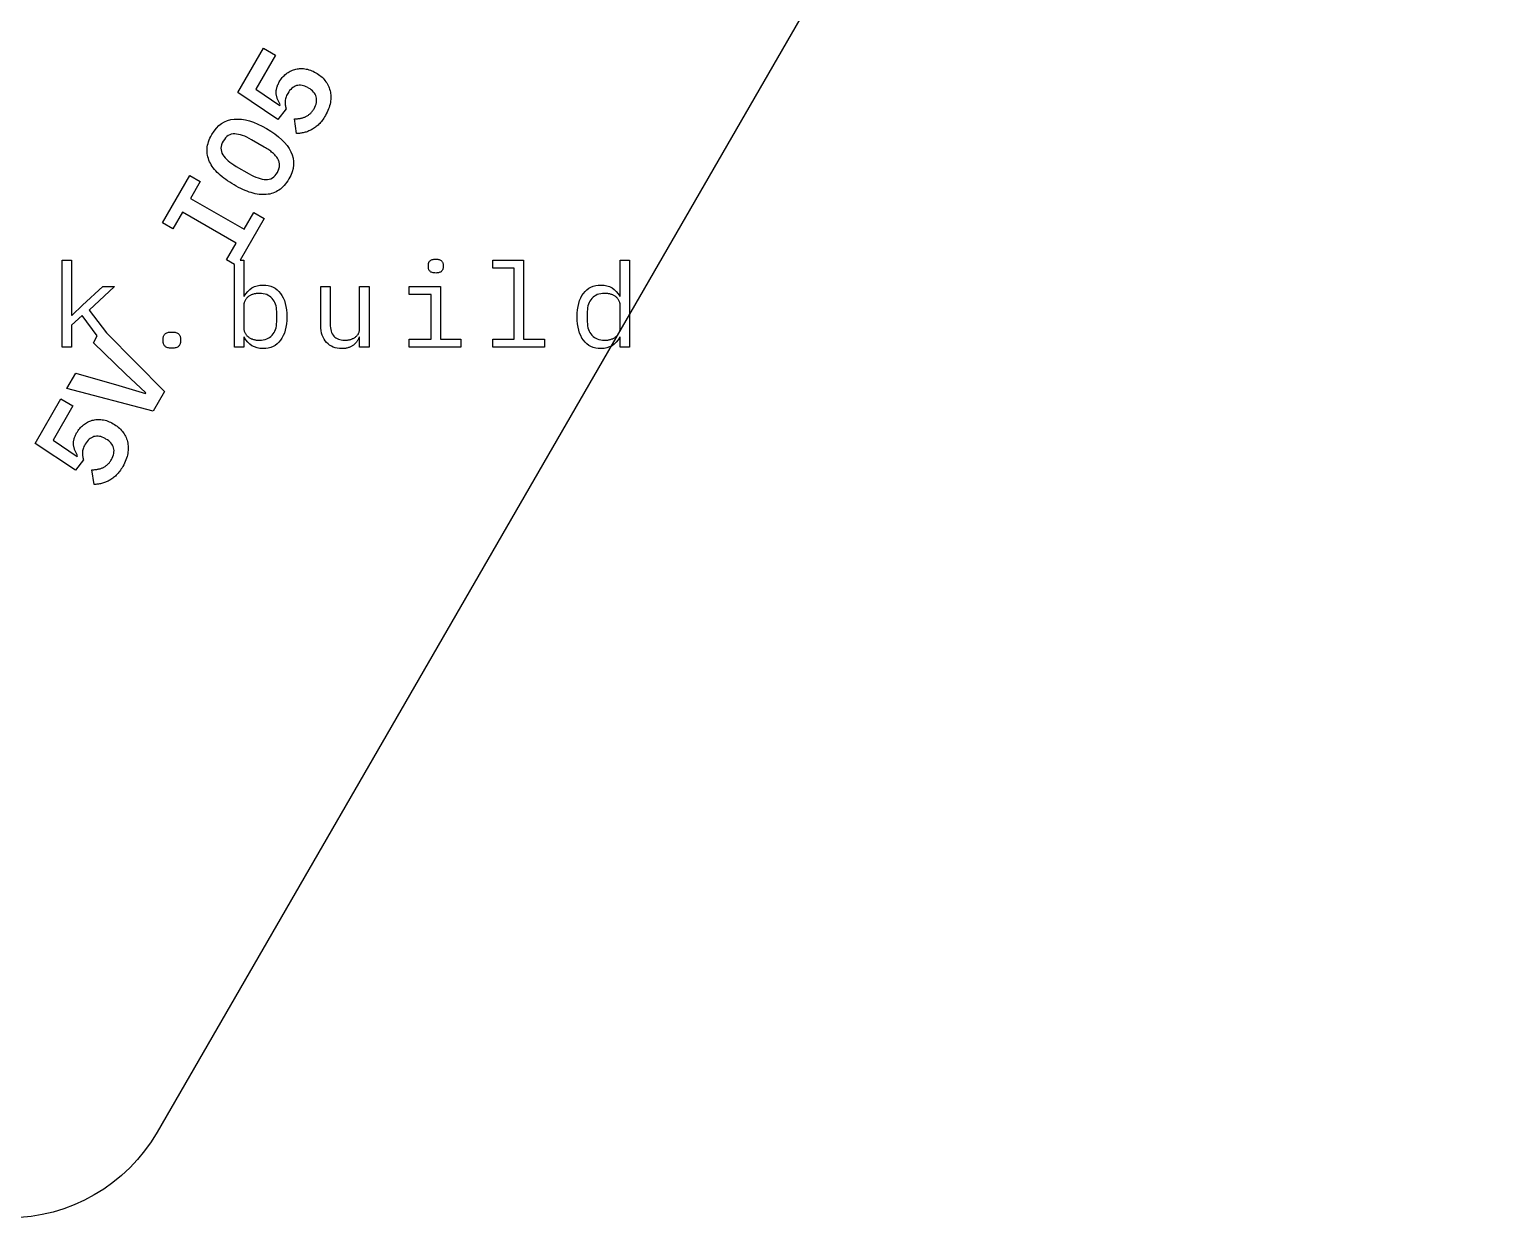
# Model space of a CAD drawing. Header units: metres. Extents: x 0 to 107, y 0 to 94.
# Drawn here: x 79.05 to 106.58, y 0.01 to 22.2 of the extents above; entities that cross this region are included whole.
import ezdxf

# ---------------------------------------------------------------- set-up
doc = ezdxf.new("R2010")
doc.units = ezdxf.units.M
doc.layers.add('ENGRAVE', color=7, linetype='Continuous')
doc.layers.add('OUTLINE', color=7, linetype='Continuous')

msp = doc.modelspace()

# ---------------------------------------------------------------- linework, layer by layer
at = {"layer": 'ENGRAVE'}
for points in [[(83.697, 20.859), (83.691, 20.872), (83.686, 20.884), (83.68, 20.896), (83.675, 20.909), (83.671, 20.921), (83.667, 20.934), (83.664, 20.946), (83.661, 20.959), (83.658, 20.972), (83.656, 20.984), (83.655, 20.997), (83.654, 21.01), (83.654, 21.023), (83.654, 21.037), (83.655, 21.05), (83.656, 21.063), (83.658, 21.077), (83.661, 21.09), (83.664, 21.104), (83.667, 21.118), (83.671, 21.132), (83.676, 21.146), (83.682, 21.161), (83.689, 21.175), (83.696, 21.19), (83.704, 21.205), (83.712, 21.221), (83.725, 21.242), (83.739, 21.263), (83.754, 21.282), (83.769, 21.301), (83.785, 21.32), (83.802, 21.337), (83.819, 21.353), (83.838, 21.369), (83.856, 21.383), (83.876, 21.397), (83.896, 21.409), (83.916, 21.42), (83.937, 21.431), (83.958, 21.44), (83.979, 21.448), (84.001, 21.455), (84.024, 21.46), (84.047, 21.465), (84.07, 21.468), (84.093, 21.47), (84.117, 21.471), (84.142, 21.471), (84.166, 21.469), (84.191, 21.466), (84.216, 21.462), (84.242, 21.456), (84.267, 21.449), (84.293, 21.44), (84.318, 21.43), (84.344, 21.419), (84.37, 21.406), (84.395, 21.392), (84.421, 21.376), (84.445, 21.36), (84.468, 21.343), (84.49, 21.326), (84.511, 21.307), (84.53, 21.288), (84.549, 21.268), (84.566, 21.247), (84.583, 21.225), (84.598, 21.203), (84.611, 21.18), (84.624, 21.156), (84.635, 21.132), (84.645, 21.108), (84.653, 21.083), (84.66, 21.057), (84.666, 21.031), (84.67, 21.004), (84.673, 20.977), (84.675, 20.95), (84.675, 20.922), (84.674, 20.893), (84.671, 20.865), (84.667, 20.836), (84.661, 20.806), (84.653, 20.776), (84.644, 20.746), (84.633, 20.716), (84.621, 20.686), (84.607, 20.655), (84.591, 20.624), (84.574, 20.593), (84.56, 20.569), (84.545, 20.546), (84.531, 20.524), (84.516, 20.503), (84.5, 20.484), (84.485, 20.465), (84.469, 20.447), (84.453, 20.431), (84.436, 20.415), (84.42, 20.4), (84.403, 20.386), (84.386, 20.373), (84.37, 20.361), (84.353, 20.349), (84.335, 20.339), (84.318, 20.329), (84.301, 20.32), (84.283, 20.312), (84.266, 20.304), (84.248, 20.297), (84.231, 20.291), (84.213, 20.285), (84.195, 20.28), (84.177, 20.275), (84.159, 20.271), (84.141, 20.268), (84.123, 20.264), (84.106, 20.262), (84.088, 20.259), (84.071, 20.258), (84.054, 20.256), (84.037, 20.255), (83.996, 20.531), (84.01, 20.531), (84.023, 20.532), (84.036, 20.532), (84.05, 20.534), (84.063, 20.535), (84.076, 20.536), (84.089, 20.538), (84.102, 20.54), (84.114, 20.543), (84.127, 20.545), (84.14, 20.549), (84.152, 20.552), (84.164, 20.556), (84.176, 20.56), (84.188, 20.565), (84.2, 20.57), (84.211, 20.575), (84.223, 20.581), (84.234, 20.588), (84.245, 20.595), (84.256, 20.602), (84.266, 20.61), (84.277, 20.618), (84.287, 20.627), (84.297, 20.636), (84.307, 20.646), (84.317, 20.657), (84.326, 20.669), (84.335, 20.681), (84.344, 20.693), (84.353, 20.707), (84.361, 20.721), (84.377, 20.751), (84.39, 20.78), (84.399, 20.808), (84.406, 20.836), (84.409, 20.863), (84.41, 20.889), (84.407, 20.915), (84.402, 20.941), (84.393, 20.965), (84.382, 20.989), (84.368, 21.011), (84.352, 21.032), (84.333, 21.052), (84.311, 21.071), (84.287, 21.089), (84.26, 21.106), (84.244, 21.116), (84.217, 21.13), (84.19, 21.141), (84.163, 21.15), (84.137, 21.156), (84.111, 21.159), (84.086, 21.159), (84.061, 21.156), (84.036, 21.151), (84.012, 21.142), (83.988, 21.131), (83.966, 21.117), (83.945, 21.101), (83.925, 21.081), (83.906, 21.059), (83.888, 21.035), (83.87, 21.007), (83.859, 20.985), (83.848, 20.964), (83.84, 20.943), (83.833, 20.923), (83.827, 20.903), (83.824, 20.883), (83.822, 20.864), (83.821, 20.846), (83.822, 20.828), (83.823, 20.81), (83.824, 20.793), (83.827, 20.776), (83.829, 20.761), (83.833, 20.745), (83.836, 20.73), (83.841, 20.716), (83.688, 20.52), (82.937, 21.023), (83.416, 21.854), (83.643, 21.722), (83.275, 21.085), (83.722, 20.782), (83.731, 20.798), (83.724, 20.81), (83.717, 20.823), (83.71, 20.835), (83.703, 20.847), (83.697, 20.859)], [(83.651, 19.169), (83.622, 19.156), (83.593, 19.144), (83.564, 19.135), (83.533, 19.127), (83.502, 19.121), (83.47, 19.118), (83.437, 19.115), (83.404, 19.115), (83.37, 19.117), (83.336, 19.12), (83.3, 19.125), (83.264, 19.132), (83.227, 19.141), (83.19, 19.152), (83.152, 19.164), (83.113, 19.178), (83.074, 19.194), (83.034, 19.211), (82.993, 19.23), (82.952, 19.251), (82.91, 19.273), (82.867, 19.297), (82.826, 19.322), (82.786, 19.347), (82.748, 19.372), (82.711, 19.397), (82.676, 19.423), (82.643, 19.45), (82.611, 19.476), (82.581, 19.503), (82.553, 19.53), (82.527, 19.558), (82.503, 19.586), (82.48, 19.614), (82.46, 19.642), (82.441, 19.671), (82.425, 19.7), (82.41, 19.729), (82.398, 19.759), (82.387, 19.789), (82.379, 19.819), (82.372, 19.85), (82.367, 19.88), (82.364, 19.912), (82.364, 19.943), (82.365, 19.975), (82.368, 20.007), (82.374, 20.039), (82.381, 20.072), (82.391, 20.104), (82.403, 20.137), (82.417, 20.171), (82.433, 20.204), (82.452, 20.238), (82.493, 20.302), (82.537, 20.358), (82.584, 20.406), (82.635, 20.446), (82.689, 20.478), (82.746, 20.502), (82.807, 20.519), (82.871, 20.527), (82.938, 20.528), (83.007, 20.523), (83.079, 20.511), (83.153, 20.492), (83.23, 20.466), (83.309, 20.434), (83.39, 20.394), (83.474, 20.349), (83.556, 20.299), (83.631, 20.248), (83.698, 20.196), (83.759, 20.142), (83.812, 20.087), (83.859, 20.031), (83.898, 19.974), (83.931, 19.915), (83.955, 19.856), (83.971, 19.795), (83.979, 19.733), (83.978, 19.67), (83.969, 19.606), (83.951, 19.541), (83.925, 19.475), (83.89, 19.408), (83.87, 19.375), (83.849, 19.344), (83.827, 19.315), (83.805, 19.288), (83.781, 19.263), (83.757, 19.241), (83.732, 19.22), (83.705, 19.201), (83.678, 19.184), (83.651, 19.169)], [(83.716, 19.695), (83.713, 19.71), (83.71, 19.726), (83.705, 19.741), (83.7, 19.756), (83.693, 19.77), (83.685, 19.785), (83.677, 19.799), (83.667, 19.813), (83.656, 19.828), (83.644, 19.842), (83.631, 19.856), (83.618, 19.87), (83.603, 19.884), (83.587, 19.897), (83.57, 19.911), (83.553, 19.925), (83.535, 19.938), (83.516, 19.951), (83.496, 19.965), (83.475, 19.978), (83.454, 19.991), (83.432, 20.004), (83.195, 20.141), (83.151, 20.165), (83.108, 20.186), (83.067, 20.205), (83.027, 20.22), (82.988, 20.232), (82.951, 20.241), (82.915, 20.247), (82.881, 20.249), (82.848, 20.248), (82.816, 20.243), (82.787, 20.233), (82.759, 20.218), (82.733, 20.199), (82.709, 20.176), (82.686, 20.148), (82.665, 20.115), (82.647, 20.08), (82.634, 20.047), (82.626, 20.014), (82.623, 19.982), (82.624, 19.95), (82.63, 19.92), (82.641, 19.89), (82.656, 19.861), (82.676, 19.832), (82.699, 19.804), (82.725, 19.777), (82.755, 19.749), (82.788, 19.722), (82.825, 19.695), (82.864, 19.669), (82.908, 19.643), (83.147, 19.505), (83.191, 19.481), (83.233, 19.459), (83.275, 19.441), (83.315, 19.426), (83.353, 19.414), (83.391, 19.405), (83.427, 19.399), (83.461, 19.396), (83.494, 19.397), (83.525, 19.403), (83.555, 19.413), (83.583, 19.427), (83.609, 19.446), (83.633, 19.47), (83.656, 19.498), (83.677, 19.531), (83.686, 19.548), (83.694, 19.565), (83.701, 19.582), (83.707, 19.599), (83.712, 19.615), (83.715, 19.632), (83.717, 19.648), (83.718, 19.664), (83.717, 19.68), (83.716, 19.695)], [(83.552, 17.405), (83.595, 17.388), (83.634, 17.366), (83.671, 17.339), (83.704, 17.307), (83.735, 17.271), (83.763, 17.23), (83.787, 17.185), (83.807, 17.136), (83.824, 17.083), (83.836, 17.027), (83.846, 16.966), (83.851, 16.901), (83.853, 16.833), (83.851, 16.765), (83.846, 16.7), (83.836, 16.639), (83.824, 16.583), (83.807, 16.53), (83.787, 16.481), (83.763, 16.436), (83.735, 16.395), (83.704, 16.359), (83.671, 16.327), (83.634, 16.3), (83.595, 16.278), (83.552, 16.261), (83.507, 16.249), (83.459, 16.241), (83.409, 16.239), (83.351, 16.242), (83.297, 16.252), (83.247, 16.269), (83.201, 16.292), (83.16, 16.321), (83.122, 16.358), (83.088, 16.401), (83.059, 16.45), (83.05, 16.45), (83.05, 16.265), (82.874, 16.265), (82.874, 17.811), (82.725, 17.897), (82.906, 18.21), (81.906, 18.787), (81.726, 18.474), (81.53, 18.587), (82.041, 19.471), (82.236, 19.359), (82.056, 19.046), (83.056, 18.469), (83.236, 18.781), (83.431, 18.669), (82.984, 17.893), (83.05, 17.893), (83.05, 17.216), (83.059, 17.216), (83.088, 17.265), (83.122, 17.308), (83.16, 17.344), (83.201, 17.374), (83.247, 17.397), (83.297, 17.414), (83.351, 17.424), (83.409, 17.427), (83.459, 17.425), (83.507, 17.417), (83.552, 17.405)], [(86.501, 17.73), (86.499, 17.74), (86.497, 17.752), (86.497, 17.764), (86.497, 17.799), (86.497, 17.811), (86.499, 17.822), (86.501, 17.833), (86.504, 17.843), (86.509, 17.853), (86.514, 17.862), (86.52, 17.871), (86.528, 17.879), (86.536, 17.887), (86.546, 17.893), (86.557, 17.899), (86.57, 17.903), (86.584, 17.906), (86.6, 17.909), (86.617, 17.91), (86.635, 17.911), (86.654, 17.91), (86.671, 17.909), (86.687, 17.906), (86.701, 17.903), (86.714, 17.899), (86.725, 17.893), (86.735, 17.887), (86.743, 17.879), (86.75, 17.871), (86.757, 17.862), (86.762, 17.853), (86.766, 17.843), (86.77, 17.833), (86.772, 17.822), (86.773, 17.811), (86.774, 17.799), (86.774, 17.764), (86.773, 17.752), (86.772, 17.74), (86.77, 17.73), (86.766, 17.719), (86.762, 17.71), (86.757, 17.7), (86.75, 17.692), (86.743, 17.683), (86.735, 17.676), (86.725, 17.669), (86.714, 17.664), (86.701, 17.659), (86.687, 17.656), (86.671, 17.653), (86.654, 17.652), (86.635, 17.651), (86.617, 17.652), (86.6, 17.653), (86.584, 17.656), (86.57, 17.659), (86.557, 17.664), (86.546, 17.669), (86.536, 17.676), (86.528, 17.683), (86.52, 17.692), (86.514, 17.7), (86.509, 17.71), (86.504, 17.719), (86.501, 17.73)], [(80.239, 16.349), (80.312, 16.476), (80.028, 16.855), (79.832, 16.677), (79.832, 16.265), (79.656, 16.265), (79.656, 17.893), (79.832, 17.893), (79.832, 16.866), (79.841, 16.866), (80.039, 17.053), (80.417, 17.401), (80.633, 17.401), (80.162, 16.956), (80.483, 16.535), (81.567, 15.439), (81.355, 15.073), (79.745, 15.495), (79.911, 15.782), (80.714, 15.549), (81.211, 15.398), (81.219, 15.412), (80.84, 15.768), (80.239, 16.349)], [(88.097, 17.744), (87.701, 17.744), (87.701, 17.893), (88.273, 17.893), (88.273, 16.415), (88.669, 16.415), (88.669, 16.265), (87.701, 16.265), (87.701, 16.415), (88.097, 16.415), (88.097, 17.744)], [(89.535, 16.278), (89.496, 16.3), (89.459, 16.327), (89.426, 16.359), (89.395, 16.395), (89.367, 16.436), (89.343, 16.481), (89.323, 16.53), (89.306, 16.583), (89.294, 16.639), (89.284, 16.7), (89.279, 16.765), (89.277, 16.833), (89.279, 16.901), (89.284, 16.966), (89.294, 17.027), (89.306, 17.083), (89.323, 17.136), (89.343, 17.185), (89.367, 17.23), (89.395, 17.271), (89.426, 17.307), (89.459, 17.339), (89.496, 17.366), (89.535, 17.388), (89.577, 17.405), (89.623, 17.417), (89.671, 17.425), (89.721, 17.427), (89.779, 17.424), (89.833, 17.414), (89.883, 17.397), (89.929, 17.374), (89.97, 17.344), (90.008, 17.308), (90.042, 17.265), (90.071, 17.216), (90.08, 17.216), (90.08, 17.893), (90.256, 17.893), (90.256, 16.265), (90.08, 16.265), (90.08, 16.45), (90.071, 16.45), (90.042, 16.401), (90.008, 16.358), (89.97, 16.321), (89.929, 16.292), (89.883, 16.269), (89.833, 16.252), (89.779, 16.242), (89.721, 16.239), (89.671, 16.241), (89.623, 16.249), (89.577, 16.261), (89.535, 16.278)], [(85.139, 16.342), (85.131, 16.334), (85.123, 16.326), (85.114, 16.318), (85.105, 16.31), (85.096, 16.303), (85.086, 16.296), (85.076, 16.289), (85.065, 16.283), (85.054, 16.277), (85.042, 16.271), (85.03, 16.266), (85.017, 16.261), (85.004, 16.257), (84.991, 16.252), (84.977, 16.249), (84.962, 16.246), (84.947, 16.243), (84.931, 16.241), (84.915, 16.24), (84.898, 16.239), (84.881, 16.239), (84.838, 16.241), (84.796, 16.246), (84.757, 16.255), (84.721, 16.267), (84.686, 16.283), (84.653, 16.303), (84.623, 16.326), (84.595, 16.352), (84.57, 16.382), (84.548, 16.415), (84.529, 16.45), (84.514, 16.489), (84.503, 16.53), (84.494, 16.575), (84.489, 16.622), (84.487, 16.672), (84.487, 17.401), (84.663, 17.401), (84.663, 16.703), (84.664, 16.665), (84.668, 16.63), (84.673, 16.597), (84.68, 16.567), (84.69, 16.539), (84.702, 16.514), (84.716, 16.491), (84.732, 16.471), (84.75, 16.453), (84.77, 16.438), (84.792, 16.425), (84.816, 16.414), (84.842, 16.406), (84.87, 16.4), (84.9, 16.396), (84.932, 16.395), (84.945, 16.395), (84.958, 16.396), (84.971, 16.397), (84.984, 16.398), (84.997, 16.4), (85.01, 16.403), (85.022, 16.405), (85.035, 16.408), (85.048, 16.412), (85.06, 16.416), (85.072, 16.42), (85.083, 16.425), (85.094, 16.43), (85.105, 16.436), (85.115, 16.442), (85.125, 16.448), (85.135, 16.455), (85.144, 16.462), (85.153, 16.47), (85.161, 16.478), (85.169, 16.487), (85.176, 16.496), (85.183, 16.505), (85.189, 16.515), (85.195, 16.526), (85.2, 16.536), (85.204, 16.548), (85.207, 16.56), (85.21, 16.572), (85.212, 16.585), (85.213, 16.599), (85.213, 16.613), (85.213, 17.401), (85.389, 17.401), (85.389, 16.265), (85.213, 16.265), (85.213, 16.45), (85.205, 16.45), (85.2, 16.44), (85.195, 16.429), (85.19, 16.419), (85.185, 16.409), (85.179, 16.399), (85.173, 16.389), (85.167, 16.38), (85.161, 16.37), (85.154, 16.36), (85.147, 16.351), (85.139, 16.342)], [(86.547, 17.251), (86.138, 17.251), (86.138, 17.401), (86.723, 17.401), (86.723, 16.415), (87.106, 16.415), (87.106, 16.265), (86.138, 16.265), (86.138, 16.415), (86.547, 16.415), (86.547, 17.251)], [(83.658, 16.663), (83.662, 16.699), (83.664, 16.736), (83.664, 16.93), (83.662, 16.967), (83.658, 17.003), (83.652, 17.037), (83.643, 17.069), (83.631, 17.099), (83.616, 17.127), (83.599, 17.153), (83.579, 17.177), (83.557, 17.199), (83.532, 17.218), (83.506, 17.234), (83.477, 17.247), (83.446, 17.258), (83.413, 17.265), (83.378, 17.269), (83.34, 17.271), (83.326, 17.271), (83.311, 17.27), (83.297, 17.269), (83.283, 17.267), (83.269, 17.265), (83.255, 17.262), (83.241, 17.259), (83.228, 17.255), (83.215, 17.251), (83.203, 17.247), (83.19, 17.242), (83.179, 17.236), (83.167, 17.231), (83.156, 17.224), (83.146, 17.217), (83.136, 17.21), (83.126, 17.203), (83.117, 17.195), (83.108, 17.186), (83.1, 17.177), (83.093, 17.168), (83.086, 17.158), (83.079, 17.148), (83.073, 17.138), (83.068, 17.127), (83.063, 17.115), (83.059, 17.103), (83.056, 17.091), (83.053, 17.078), (83.051, 17.065), (83.05, 17.052), (83.05, 17.038), (83.05, 16.628), (83.05, 16.614), (83.051, 16.601), (83.053, 16.587), (83.056, 16.575), (83.059, 16.562), (83.063, 16.551), (83.068, 16.539), (83.073, 16.528), (83.079, 16.518), (83.086, 16.508), (83.093, 16.498), (83.1, 16.489), (83.108, 16.48), (83.117, 16.471), (83.126, 16.463), (83.136, 16.456), (83.146, 16.448), (83.156, 16.442), (83.167, 16.435), (83.179, 16.43), (83.19, 16.424), (83.203, 16.419), (83.215, 16.415), (83.228, 16.411), (83.241, 16.407), (83.255, 16.404), (83.269, 16.401), (83.283, 16.399), (83.297, 16.397), (83.311, 16.396), (83.326, 16.395), (83.34, 16.395), (83.378, 16.397), (83.413, 16.401), (83.446, 16.408), (83.477, 16.419), (83.506, 16.432), (83.532, 16.448), (83.557, 16.467), (83.579, 16.489), (83.599, 16.513), (83.616, 16.539), (83.631, 16.567), (83.643, 16.597), (83.652, 16.629), (83.658, 16.663)], [(89.963, 16.435), (89.974, 16.442), (89.984, 16.448), (89.994, 16.456), (90.004, 16.463), (90.013, 16.471), (90.022, 16.48), (90.03, 16.489), (90.037, 16.498), (90.044, 16.508), (90.051, 16.518), (90.057, 16.528), (90.062, 16.539), (90.067, 16.551), (90.071, 16.562), (90.074, 16.575), (90.077, 16.587), (90.079, 16.601), (90.08, 16.614), (90.08, 16.628), (90.08, 17.038), (90.08, 17.052), (90.079, 17.065), (90.077, 17.078), (90.074, 17.091), (90.071, 17.103), (90.067, 17.115), (90.062, 17.127), (90.057, 17.138), (90.051, 17.148), (90.044, 17.158), (90.037, 17.168), (90.03, 17.177), (90.022, 17.186), (90.013, 17.195), (90.004, 17.203), (89.994, 17.21), (89.984, 17.217), (89.974, 17.224), (89.963, 17.231), (89.951, 17.236), (89.94, 17.242), (89.927, 17.247), (89.915, 17.251), (89.902, 17.255), (89.888, 17.259), (89.875, 17.262), (89.861, 17.265), (89.847, 17.267), (89.833, 17.269), (89.819, 17.27), (89.804, 17.271), (89.79, 17.271), (89.752, 17.269), (89.717, 17.265), (89.684, 17.258), (89.653, 17.247), (89.624, 17.234), (89.598, 17.218), (89.573, 17.199), (89.551, 17.177), (89.531, 17.153), (89.514, 17.127), (89.499, 17.099), (89.487, 17.069), (89.478, 17.037), (89.471, 17.003), (89.467, 16.967), (89.466, 16.93), (89.466, 16.736), (89.467, 16.699), (89.471, 16.663), (89.478, 16.629), (89.487, 16.597), (89.499, 16.567), (89.514, 16.539), (89.531, 16.513), (89.551, 16.489), (89.573, 16.467), (89.598, 16.448), (89.624, 16.432), (89.653, 16.419), (89.684, 16.408), (89.717, 16.401), (89.752, 16.397), (89.79, 16.395), (89.804, 16.395), (89.819, 16.396), (89.833, 16.397), (89.847, 16.399), (89.861, 16.401), (89.875, 16.404), (89.888, 16.407), (89.902, 16.411), (89.915, 16.415), (89.927, 16.419), (89.94, 16.424), (89.951, 16.43), (89.963, 16.435)], [(81.551, 16.325), (81.547, 16.337), (81.544, 16.35), (81.543, 16.364), (81.542, 16.378), (81.542, 16.417), (81.543, 16.431), (81.544, 16.445), (81.547, 16.457), (81.551, 16.469), (81.556, 16.481), (81.563, 16.492), (81.57, 16.502), (81.578, 16.512), (81.588, 16.521), (81.6, 16.528), (81.613, 16.535), (81.628, 16.54), (81.645, 16.544), (81.663, 16.547), (81.683, 16.549), (81.705, 16.549), (81.727, 16.549), (81.747, 16.547), (81.765, 16.544), (81.782, 16.54), (81.797, 16.535), (81.81, 16.528), (81.822, 16.521), (81.831, 16.512), (81.84, 16.502), (81.847, 16.492), (81.854, 16.481), (81.859, 16.469), (81.863, 16.457), (81.865, 16.445), (81.867, 16.431), (81.868, 16.417), (81.868, 16.378), (81.867, 16.364), (81.865, 16.35), (81.863, 16.337), (81.859, 16.325), (81.854, 16.314), (81.847, 16.303), (81.84, 16.293), (81.831, 16.283), (81.822, 16.274), (81.81, 16.267), (81.797, 16.26), (81.782, 16.255), (81.765, 16.251), (81.747, 16.248), (81.727, 16.246), (81.705, 16.246), (81.683, 16.246), (81.663, 16.248), (81.645, 16.251), (81.628, 16.255), (81.613, 16.26), (81.6, 16.267), (81.588, 16.274), (81.578, 16.283), (81.57, 16.293), (81.563, 16.303), (81.556, 16.314), (81.551, 16.325)], [(79.912, 14.304), (79.906, 14.316), (79.901, 14.328), (79.895, 14.341), (79.89, 14.353), (79.886, 14.365), (79.882, 14.378), (79.879, 14.39), (79.876, 14.403), (79.873, 14.416), (79.871, 14.429), (79.87, 14.442), (79.869, 14.454), (79.869, 14.468), (79.869, 14.481), (79.87, 14.494), (79.871, 14.507), (79.873, 14.521), (79.876, 14.534), (79.879, 14.548), (79.882, 14.562), (79.886, 14.576), (79.891, 14.59), (79.897, 14.605), (79.904, 14.619), (79.911, 14.634), (79.919, 14.649), (79.927, 14.665), (79.94, 14.686), (79.954, 14.707), (79.969, 14.727), (79.984, 14.746), (80, 14.764), (80.017, 14.781), (80.034, 14.797), (80.053, 14.813), (80.071, 14.827), (80.091, 14.841), (80.111, 14.853), (80.131, 14.865), (80.152, 14.875), (80.173, 14.884), (80.194, 14.892), (80.216, 14.899), (80.239, 14.905), (80.262, 14.909), (80.285, 14.912), (80.308, 14.914), (80.332, 14.915), (80.357, 14.915), (80.381, 14.913), (80.406, 14.91), (80.431, 14.906), (80.457, 14.9), (80.482, 14.893), (80.508, 14.884), (80.533, 14.874), (80.559, 14.863), (80.585, 14.85), (80.61, 14.836), (80.636, 14.821), (80.66, 14.805), (80.683, 14.788), (80.705, 14.77), (80.726, 14.751), (80.745, 14.732), (80.764, 14.712), (80.781, 14.691), (80.798, 14.669), (80.813, 14.647), (80.826, 14.624), (80.839, 14.601), (80.85, 14.577), (80.86, 14.552), (80.868, 14.527), (80.875, 14.501), (80.881, 14.475), (80.885, 14.448), (80.888, 14.421), (80.89, 14.394), (80.89, 14.366), (80.889, 14.338), (80.886, 14.309), (80.882, 14.28), (80.876, 14.25), (80.868, 14.221), (80.859, 14.191), (80.848, 14.16), (80.836, 14.13), (80.822, 14.099), (80.806, 14.068), (80.789, 14.037), (80.775, 14.013), (80.76, 13.99), (80.746, 13.968), (80.731, 13.948), (80.715, 13.928), (80.7, 13.909), (80.684, 13.891), (80.668, 13.875), (80.651, 13.859), (80.635, 13.844), (80.618, 13.83), (80.601, 13.817), (80.585, 13.805), (80.568, 13.793), (80.55, 13.783), (80.533, 13.773), (80.516, 13.764), (80.498, 13.756), (80.481, 13.748), (80.463, 13.741), (80.446, 13.735), (80.428, 13.729), (80.41, 13.724), (80.392, 13.719), (80.374, 13.715), (80.356, 13.712), (80.338, 13.709), (80.321, 13.706), (80.303, 13.704), (80.286, 13.702), (80.269, 13.7), (80.252, 13.699), (80.211, 13.975), (80.225, 13.975), (80.238, 13.976), (80.251, 13.977), (80.265, 13.978), (80.278, 13.979), (80.291, 13.981), (80.304, 13.982), (80.317, 13.984), (80.329, 13.987), (80.342, 13.99), (80.355, 13.993), (80.367, 13.996), (80.379, 14), (80.391, 14.004), (80.403, 14.009), (80.415, 14.014), (80.426, 14.02), (80.438, 14.026), (80.449, 14.032), (80.46, 14.039), (80.471, 14.046), (80.481, 14.054), (80.492, 14.062), (80.502, 14.071), (80.512, 14.081), (80.522, 14.091), (80.532, 14.101), (80.541, 14.113), (80.55, 14.125), (80.559, 14.138), (80.568, 14.151), (80.576, 14.165), (80.592, 14.195), (80.605, 14.224), (80.614, 14.252), (80.621, 14.28), (80.624, 14.307), (80.625, 14.334), (80.622, 14.359), (80.617, 14.385), (80.608, 14.409), (80.597, 14.433), (80.583, 14.455), (80.567, 14.476), (80.548, 14.496), (80.526, 14.516), (80.502, 14.534), (80.475, 14.55), (80.459, 14.56), (80.432, 14.574), (80.405, 14.586), (80.378, 14.594), (80.352, 14.6), (80.326, 14.603), (80.301, 14.603), (80.276, 14.6), (80.251, 14.595), (80.227, 14.586), (80.203, 14.575), (80.181, 14.561), (80.16, 14.545), (80.14, 14.526), (80.121, 14.504), (80.103, 14.479), (80.085, 14.451), (80.074, 14.43), (80.063, 14.408), (80.055, 14.387), (80.048, 14.367), (80.042, 14.347), (80.039, 14.328), (80.037, 14.309), (80.036, 14.29), (80.037, 14.272), (80.038, 14.254), (80.039, 14.237), (80.042, 14.221), (80.044, 14.205), (80.048, 14.189), (80.051, 14.175), (80.056, 14.16), (79.903, 13.965), (79.152, 14.467), (79.631, 15.298), (79.858, 15.167), (79.49, 14.529), (79.937, 14.226), (79.946, 14.242), (79.939, 14.254), (79.932, 14.267), (79.925, 14.279), (79.918, 14.291), (79.912, 14.304)]]:
    msp.add_lwpolyline(points, close=True, dxfattribs=at)
at = {"layer": 'OUTLINE'}
msp.add_lwpolyline([(106.581, 45.165), (81.429, 1.6), (81.318, 1.422), (81.196, 1.252), (81.063, 1.09), (80.92, 0.937), (80.767, 0.794), (80.605, 0.661), (80.435, 0.539), (80.257, 0.429), (80.073, 0.33), (79.882, 0.244), (79.686, 0.17), (79.486, 0.109), (79.282, 0.061), (79.075, 0.027), (78.867, 0.007)], dxfattribs=at)

doc.saveas('drawing.dxf')
